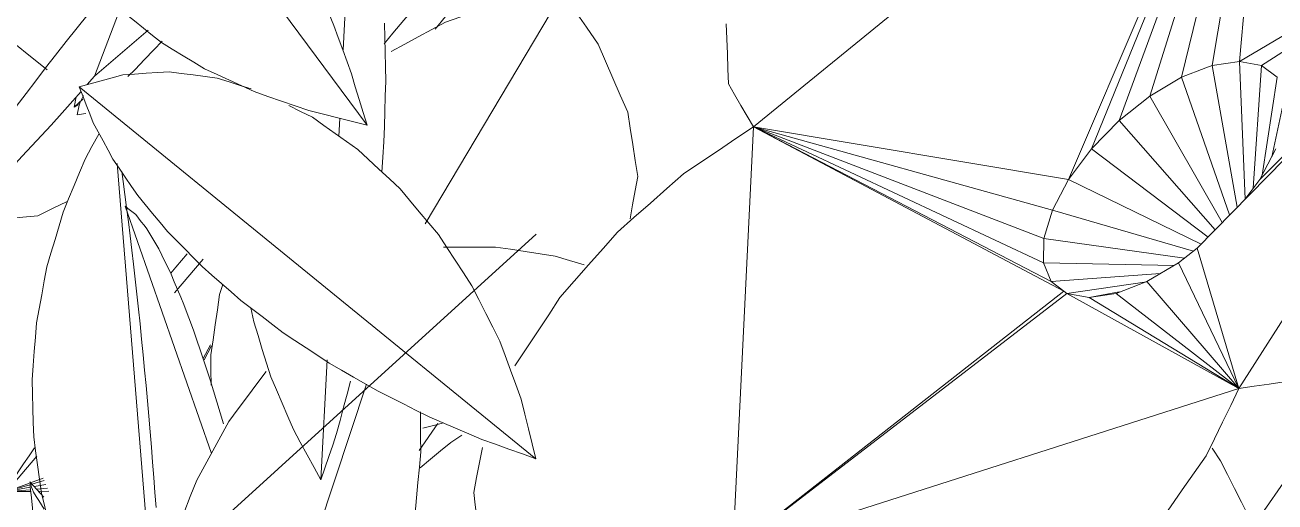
# Model space of a CAD drawing. Header units: metres. Extents: x 10.2 to 20.8, y -0.2 to 6.6.
# Drawn here: x 17.818 to 17.9044, y 1.5058 to 1.5388 of the extents above; entities that cross this region are included whole.
import ezdxf

# ---------------------------------------------------------------- set-up
doc = ezdxf.new("R2010")
doc.units = ezdxf.units.M
doc.layers.add('Importações nas famílias', color=250, linetype='Continuous', lineweight=5)
doc.layers.add('Vegetação', color=7, linetype='Continuous', lineweight=5)

# ---------------------------------------------------------------- blocks, each defined once
blk = doc.blocks.new('Planta_pergolado_12200 - plantas pergolado_skp_Component_12-V335-Corte 3')
at = {"layer": 'Importações nas famílias'}
for p, q in [((17.847431, 1.509873), (17.8482, 1.510376)), ((17.842607, 1.495736), (17.85, 1.502612))]:
    blk.add_line(p, q, dxfattribs=at)
at = {"layer": 'Importações nas famílias', "flags": 128}
for points in [[(17.84532, 1.508124), (17.846024, 1.508707), (17.846727, 1.50929), (17.847431, 1.509873)], [(17.850122, 1.501507), (17.849384, 1.500811), (17.848646, 1.500115), (17.847907, 1.499419), (17.847169, 1.498723)], [(17.847169, 1.498723), (17.846469, 1.498082), (17.84577, 1.49744), (17.84507, 1.496798), (17.84437, 1.496157)], [(17.84437, 1.496157), (17.843725, 1.495584), (17.84308, 1.495012), (17.842435, 1.49444)]]:
    blk.add_lwpolyline(points, dxfattribs=at)
blk = doc.blocks.new('Planta_pergolado_12200 - plantas pergolado_skp_Component_12-V337-Corte 3')
at = {"layer": 'Importações nas famílias'}
for p, q in [((17.900087, 1.50949), (17.900666, 1.508605)), ((17.905091, 1.496625), (17.895969, 1.504064))]:
    blk.add_line(p, q, dxfattribs=at)
at = {"layer": 'Importações nas famílias', "flags": 128}
for points in [[(17.900666, 1.508605), (17.901147, 1.507648), (17.901628, 1.506691), (17.902109, 1.505734), (17.90259, 1.504777)], [(17.90259, 1.504777), (17.902961, 1.503771), (17.903333, 1.502765), (17.903705, 1.501759), (17.904076, 1.500752)], [(17.897707, 1.499537), (17.896824, 1.499978), (17.895941, 1.500419), (17.895058, 1.50086), (17.894175, 1.501302)], [(17.904076, 1.500752), (17.90433, 1.49972), (17.904584, 1.498689), (17.904838, 1.497657), (17.905091, 1.496625)], [(17.901359, 1.497973), (17.900446, 1.498364), (17.899533, 1.498755), (17.89862, 1.499146), (17.897707, 1.499537)], [(17.905091, 1.496625), (17.904158, 1.496962), (17.903225, 1.497299), (17.902292, 1.497636), (17.901359, 1.497973)]]:
    blk.add_lwpolyline(points, dxfattribs=at)
blk = doc.blocks.new('Planta_pergolado_12200 - plantas pergolado_skp_Component_16-V338-Corte 3')
for name in ['Planta_pergolado_12200 - plantas pergolado_skp_Component_12-V335-Corte 3', 'Planta_pergolado_12200 - plantas pergolado_skp_Component_12-V337-Corte 3']:
    blk.add_blockref(name, (0, 0))
blk = doc.blocks.new('Planta_pergolado_12200 - plantas pergolado_skp_-3067429-Corte 3')
blk.add_blockref('Planta_pergolado_12200 - plantas pergolado_skp_Component_16-V338-Corte 3', (0, 0))
blk = doc.blocks.new('Planta_pergolado_12200 - plantas pergolado_skp_Component_12-V128-Corte 3')
at = {"layer": 'Importações nas famílias'}
blk.add_line((17.785594, 1.108004), (17.80251, 1.085176), dxfattribs=at)
at = {"layer": 'Importações nas famílias', "flags": 128}
for points in [[(17.78372, 1.106092), (17.784189, 1.10657), (17.784657, 1.107048), (17.785126, 1.107526), (17.785594, 1.108004)], [(17.785594, 1.108004), (17.785951, 1.10804), (17.786308, 1.108076), (17.786665, 1.108112), (17.787021, 1.108148)], [(17.787021, 1.108148), (17.787391, 1.108081), (17.787761, 1.108013), (17.788131, 1.107946), (17.788501, 1.107878)], [(17.788501, 1.107878), (17.78888, 1.107707), (17.789258, 1.107537), (17.789637, 1.107366), (17.790016, 1.107196)], [(17.790016, 1.107196), (17.7904, 1.106924), (17.790783, 1.106653), (17.791167, 1.106381), (17.791551, 1.10611)], [(17.782456, 1.104013), (17.782772, 1.104533), (17.783088, 1.105052), (17.783404, 1.105572), (17.78372, 1.106092)], [(17.791551, 1.10611), (17.791935, 1.10574), (17.792319, 1.10537), (17.792703, 1.105001), (17.793087, 1.104631)], [(17.781831, 1.101816), (17.781987, 1.102365), (17.782144, 1.102914), (17.7823, 1.103464), (17.782456, 1.104013)], [(17.793087, 1.104631), (17.793467, 1.104168), (17.793848, 1.103704), (17.794228, 1.103241), (17.794609, 1.102777)], [(17.794609, 1.102777), (17.794981, 1.102225), (17.795353, 1.101672), (17.795726, 1.10112), (17.796098, 1.100568)], [(17.781861, 1.099552), (17.781853, 1.100118), (17.781846, 1.100684), (17.781839, 1.10125), (17.781831, 1.101816)], [(17.796098, 1.100568), (17.796458, 1.099933), (17.796819, 1.099298), (17.797179, 1.098663), (17.797539, 1.098028)], [(17.782544, 1.097275), (17.782373, 1.097844), (17.782202, 1.098414), (17.782032, 1.098983), (17.781861, 1.099552)], [(17.797539, 1.098028), (17.797883, 1.097317), (17.798228, 1.096607), (17.798572, 1.095896), (17.798916, 1.095186)], [(17.783864, 1.095038), (17.783534, 1.095597), (17.783204, 1.096156), (17.782874, 1.096716), (17.782544, 1.097275)], [(17.785791, 1.092893), (17.785309, 1.093429), (17.784828, 1.093965), (17.784346, 1.094501), (17.783864, 1.095038)], [(17.798916, 1.095186), (17.79924, 1.094408), (17.799564, 1.093629), (17.799888, 1.092851), (17.800213, 1.092073)], [(17.788279, 1.09089), (17.787657, 1.091391), (17.787035, 1.091892), (17.786413, 1.092392), (17.785791, 1.092893)], [(17.800213, 1.092073), (17.800513, 1.091236), (17.800814, 1.090398), (17.801115, 1.089561), (17.801415, 1.088724)], [(17.79127, 1.089078), (17.790523, 1.089531), (17.789775, 1.089984), (17.789027, 1.090437), (17.788279, 1.09089)], [(17.794694, 1.087498), (17.793838, 1.087893), (17.792982, 1.088288), (17.792126, 1.088683), (17.79127, 1.089078)], [(17.801415, 1.088724), (17.801689, 1.087837), (17.801963, 1.08695), (17.802237, 1.086063), (17.80251, 1.085176)], [(17.79847, 1.086187), (17.797526, 1.086514), (17.796582, 1.086842), (17.795638, 1.08717), (17.794694, 1.087498)], [(17.80251, 1.085176), (17.8015, 1.085428), (17.80049, 1.085681), (17.79948, 1.085934), (17.79847, 1.086187)]]:
    blk.add_lwpolyline(points, dxfattribs=at)
blk = doc.blocks.new('Planta_pergolado_12200 - plantas pergolado_skp_Component_12-V145-Corte 3')
at = {"layer": 'Importações nas famílias'}
blk.add_line((17.853316, 0.898132), (17.821735, 0.923888), dxfattribs=at)
at = {"layer": 'Importações nas famílias', "flags": 128}
for points in [[(17.824764, 0.924718), (17.825565, 0.924768), (17.826366, 0.924818), (17.827166, 0.924868), (17.827967, 0.924918)], [(17.827967, 0.924918), (17.828793, 0.92481), (17.829618, 0.924701), (17.830444, 0.924593), (17.831269, 0.924484)], [(17.821735, 0.923888), (17.822492, 0.924095), (17.82325, 0.924303), (17.824007, 0.92451), (17.824764, 0.924718)], [(17.831269, 0.924484), (17.8321, 0.92422), (17.832931, 0.923955), (17.833622, 0.923735)], [(17.822712, 0.921395), (17.822468, 0.922019), (17.822224, 0.922642), (17.821979, 0.923265), (17.821735, 0.923888)], [(17.836227, 0.922597), (17.837044, 0.922183), (17.837861, 0.921769)], [(17.837861, 0.921769), (17.838644, 0.921214), (17.839428, 0.92066), (17.840212, 0.920105), (17.840995, 0.919551)], [(17.824067, 0.918877), (17.823728, 0.919506), (17.823389, 0.920136), (17.82305, 0.920766), (17.822712, 0.921395)], [(17.825785, 0.916359), (17.825355, 0.916989), (17.824926, 0.917618), (17.824496, 0.918247), (17.824067, 0.918877)], [(17.840995, 0.919551), (17.841727, 0.918869), (17.842459, 0.918187), (17.843191, 0.917506), (17.843923, 0.916824)], [(17.827847, 0.913871), (17.827331, 0.914493), (17.826816, 0.915115), (17.8263, 0.915737), (17.825785, 0.916359)], [(17.843923, 0.916824), (17.844587, 0.916032), (17.84525, 0.915239), (17.845913, 0.914446), (17.846576, 0.913654)], [(17.83023, 0.91144), (17.829634, 0.912048), (17.829039, 0.912655), (17.828443, 0.913263), (17.827847, 0.913871)], [(17.846576, 0.913654), (17.847155, 0.912768), (17.847734, 0.911883), (17.848313, 0.910998), (17.848891, 0.910113)], [(17.832908, 0.909093), (17.832239, 0.909679), (17.831569, 0.910266), (17.8309, 0.910853), (17.83023, 0.91144)], [(17.848891, 0.910113), (17.849372, 0.909156), (17.849853, 0.908199), (17.850334, 0.907242), (17.850815, 0.906285)], [(17.835852, 0.906855), (17.835116, 0.907415), (17.83438, 0.907974), (17.833644, 0.908533), (17.832908, 0.909093)], [(17.839027, 0.904753), (17.838233, 0.905279), (17.837439, 0.905804), (17.836646, 0.90633), (17.835852, 0.906855)], [(17.850815, 0.906285), (17.851187, 0.905279), (17.851558, 0.904272), (17.85193, 0.903266), (17.852302, 0.90226)], [(17.8424, 0.902809), (17.841557, 0.903295), (17.840713, 0.903781), (17.83987, 0.904267), (17.839027, 0.904753)], [(17.845932, 0.901045), (17.845049, 0.901486), (17.844166, 0.901927), (17.843283, 0.902368), (17.8424, 0.902809)], [(17.852302, 0.90226), (17.852555, 0.901228), (17.852809, 0.900196), (17.853063, 0.899164), (17.853316, 0.898132)], [(17.849584, 0.89948), (17.848671, 0.899871), (17.847758, 0.900262), (17.846845, 0.900654), (17.845932, 0.901045)], [(17.853316, 0.898132), (17.852383, 0.898469), (17.85145, 0.898806), (17.850517, 0.899143), (17.849584, 0.89948)]]:
    blk.add_lwpolyline(points, dxfattribs=at)
blk = doc.blocks.new('Planta_pergolado_12200 - plantas pergolado_skp_Component_17-V453-Corte 3')
at = {"layer": 'Importações nas famílias'}
for p, q in [((17.822791, 1.535232), (17.824456, 1.539579)), ((17.8265, 1.538403), (17.822791, 1.535232)), ((17.822278, 1.534648), (17.822791, 1.535232)), ((17.825104, 1.5352), (17.825615, 1.535692)), ((17.822042, 1.533883), (17.821793, 1.533434))]:
    blk.add_line(p, q, dxfattribs=at)
at = {"layer": 'Importações nas famílias', "flags": 128}
for points in [[(17.823103, 1.540449), (17.82235, 1.53951), (17.821598, 1.53857), (17.820845, 1.537631), (17.820093, 1.536692)], [(17.825615, 1.535692), (17.826261, 1.536376), (17.826906, 1.537059), (17.827468, 1.537653)], [(17.820093, 1.536692), (17.819415, 1.535804), (17.818738, 1.534915), (17.81806, 1.534027), (17.817383, 1.533139)], [(17.819802, 1.53183), (17.82055, 1.532681), (17.821297, 1.533531), (17.821862, 1.534175)], [(17.821793, 1.533434), (17.821742, 1.533214), (17.821691, 1.532994), (17.82164, 1.532774), (17.821589, 1.532554)], [(17.821589, 1.532554), (17.821741, 1.532579), (17.821892, 1.532603), (17.822043, 1.532628), (17.822195, 1.532653)], [(17.817133, 1.528964), (17.817801, 1.529681), (17.818468, 1.530397), (17.819135, 1.531114), (17.819802, 1.53183)]]:
    blk.add_lwpolyline(points, dxfattribs=at)
blk = doc.blocks.new('Planta_pergolado_12200 - plantas pergolado_skp_Component_16-V454-Corte 3')
for name, p in [('Planta_pergolado_12200 - plantas pergolado_skp_Component_17-V453-Corte 3', (0, 0)), ('Planta_pergolado_12200 - plantas pergolado_skp_Component_12-V128-Corte 3', (0.039142, 0.44666)), ('Planta_pergolado_12200 - plantas pergolado_skp_Component_12-V145-Corte 3', (0, 0.610611))]:
    blk.add_blockref(name, p)
blk = doc.blocks.new('Planta_pergolado_12200 - plantas pergolado_skp_Component_12-V148-Corte 3')
at = {"layer": 'Importações nas famílias'}
for p, q in [((17.836745, 0.935548), (17.836007, 0.934852)), ((17.82139, 0.922483), (17.821525, 0.923179)), ((17.82139, 0.922483), (17.821984, 0.923037)), ((17.821682, 0.922664), (17.82139, 0.922483))]:
    blk.add_line(p, q, dxfattribs=at)
at = {"layer": 'Importações nas famílias', "flags": 128}
blk.add_lwpolyline([(17.838263, 0.937017), (17.837504, 0.936282), (17.836745, 0.935548)], dxfattribs=at)
blk = doc.blocks.new('Planta_pergolado_12200 - plantas pergolado_skp_Component_12-V455-Corte 3')
at = {"layer": 'Importações nas famílias'}
for p, q in [((17.839992, 1.537058), (17.840331, 1.543633)), ((17.839683, 1.531063), (17.839748, 1.532312)), ((17.833809, 1.518216), (17.83361, 1.519188)), ((17.838456, 1.507282), (17.838886, 1.515602))]:
    blk.add_line(p, q, dxfattribs=at)
at = {"layer": 'Importações nas famílias', "flags": 128}
for points in [[(17.842859, 1.538891), (17.842877, 1.537889), (17.842895, 1.536887), (17.842913, 1.535885), (17.842931, 1.534883)], [(17.842931, 1.534883), (17.8429, 1.533835), (17.84287, 1.532788), (17.842839, 1.531741), (17.842808, 1.530694)], [(17.842808, 1.530694), (17.84273, 1.529626), (17.842654, 1.528593)], [(17.83499, 1.514423), (17.834694, 1.515372), (17.834399, 1.51632), (17.834104, 1.517268), (17.833809, 1.518216)], [(17.836545, 1.510765), (17.836156, 1.511679), (17.835767, 1.512594), (17.835378, 1.513509), (17.83499, 1.514423)], [(17.840499, 1.514116), (17.840258, 1.513212), (17.840017, 1.512309), (17.839776, 1.511406), (17.839535, 1.510503)], [(17.838456, 1.507282), (17.837979, 1.508153), (17.837501, 1.509024), (17.837023, 1.509894), (17.836545, 1.510765)], [(17.839535, 1.510503), (17.839266, 1.509698), (17.838996, 1.508893), (17.838726, 1.508087), (17.838456, 1.507282)]]:
    blk.add_lwpolyline(points, dxfattribs=at)
blk = doc.blocks.new('Planta_pergolado_12200 - plantas pergolado_skp_Component_16-V460-Corte 3')
for name, p in [('Planta_pergolado_12200 - plantas pergolado_skp_Component_12-V148-Corte 3', (0, 0.610611)), ('Planta_pergolado_12200 - plantas pergolado_skp_Component_12-V455-Corte 3', (0, 0))]:
    blk.add_blockref(name, p)
blk = doc.blocks.new('Planta_pergolado_12200 - plantas pergolado_skp_Component_17-V505-Corte 3')
at = {"layer": 'Importações nas famílias'}
for p, q in [((17.868364, 1.531718), (17.904248, 1.561022)), ((17.904248, 1.561022), (17.890158, 1.528078)), ((17.891729, 1.530192), (17.904248, 1.561022)), ((17.893644, 1.532163), (17.904248, 1.561022)), ((17.904248, 1.561022), (17.895771, 1.533853)), ((17.904248, 1.561022), (17.897966, 1.535151)), ((17.900079, 1.535967), (17.904248, 1.561022)), ((17.901966, 1.536246), (17.904248, 1.561022)), ((17.924995, 1.549829), (17.899038, 1.523317)), ((17.924995, 1.549829), (17.901933, 1.513607)), ((17.901966, 1.536246), (17.924995, 1.549829)), ((17.924995, 1.549829), (17.903375, 1.528078)), ((17.924995, 1.549829), (17.903499, 1.535967)), ((17.900079, 1.535967), (17.901966, 1.536246)), ((17.902359, 1.526712), (17.901966, 1.536246)), ((17.901966, 1.536246), (17.903499, 1.535967)), ((17.899654, 1.535803), (17.897966, 1.535151)), ((17.899654, 1.535803), (17.900079, 1.535967)), ((17.900079, 1.535967), (17.901818, 1.526157)), ((17.902923, 1.527471), (17.903499, 1.535967)), ((17.903499, 1.535967), (17.904574, 1.535151)), ((17.897966, 1.535151), (17.895771, 1.533853)), ((17.901293, 1.525621), (17.897966, 1.535151)), ((17.903531, 1.528374), (17.904574, 1.535151)), ((17.895771, 1.533853), (17.893644, 1.532162)), ((17.900784, 1.525101), (17.895771, 1.533853)), ((17.905116, 1.533853), (17.904205, 1.529644)), ((17.893644, 1.532162), (17.891729, 1.530192)), ((17.900287, 1.524594), (17.893644, 1.532162)), ((17.868364, 1.531718), (17.866933, 1.502413)), ((17.890158, 1.528078), (17.868364, 1.531718)), ((17.889038, 1.525965), (17.868364, 1.531718)), ((17.888444, 1.523995), (17.868364, 1.531718)), ((17.888417, 1.522303), (17.868364, 1.531718)), ((17.888959, 1.521005), (17.868364, 1.531718)), ((17.889818, 1.520354), (17.868364, 1.531718)), ((17.891729, 1.530192), (17.890158, 1.528078)), ((17.899798, 1.524094), (17.891729, 1.530192)), ((17.904495, 1.530192), (17.903375, 1.528078)), ((17.889038, 1.525965), (17.890158, 1.528078)), ((17.899313, 1.523599), (17.890158, 1.528078)), ((17.903375, 1.528078), (17.902353, 1.526703)), ((17.888444, 1.523995), (17.889038, 1.525965)), ((17.898783, 1.523115), (17.889038, 1.525965)), ((17.888417, 1.522303), (17.888444, 1.523995)), ((17.898171, 1.522628), (17.888444, 1.523995)), ((17.899038, 1.523317), (17.897762, 1.522303)), ((17.899038, 1.523317), (17.901933, 1.513607)), ((17.897449, 1.522118), (17.888417, 1.522303)), ((17.888959, 1.521005), (17.888417, 1.522303)), ((17.897762, 1.522303), (17.895567, 1.521005)), ((17.897762, 1.522303), (17.901933, 1.513607)), ((17.896514, 1.521565), (17.888959, 1.521005)), ((17.889818, 1.520354), (17.888959, 1.521005)), ((17.895567, 1.520996), (17.890034, 1.52019)), ((17.895567, 1.521005), (17.893454, 1.52019)), ((17.895567, 1.521005), (17.901933, 1.513607)), ((17.866933, 1.502413), (17.889818, 1.520354)), ((17.890034, 1.52019), (17.866933, 1.502413)), ((17.890034, 1.52019), (17.889818, 1.520354)), ((17.891567, 1.519911), (17.890034, 1.52019)), ((17.901933, 1.513607), (17.890034, 1.52019)), ((17.893644, 1.520309), (17.891567, 1.519911)), ((17.893454, 1.52019), (17.891567, 1.519911)), ((17.901933, 1.513607), (17.891567, 1.519911)), ((17.893454, 1.52019), (17.901933, 1.513607)), ((17.866933, 1.502413), (17.901933, 1.513607))]:
    blk.add_line(p, q, dxfattribs=at)
at = {"layer": 'Importações nas famílias', "flags": 128}
for points in [[(17.866626, 1.534697), (17.866591, 1.535735), (17.866556, 1.536773), (17.866521, 1.53781), (17.866486, 1.538848)], [(17.868364, 1.531718), (17.867929, 1.532463), (17.867495, 1.533207), (17.86706, 1.533952), (17.866626, 1.534697)], [(17.863517, 1.528463), (17.864729, 1.529277), (17.86594, 1.53009), (17.867152, 1.530904), (17.868364, 1.531718)], [(17.858952, 1.524432), (17.860093, 1.52544), (17.861234, 1.526448), (17.862376, 1.527455), (17.863517, 1.528463)], [(17.854979, 1.519899), (17.855972, 1.521032), (17.856965, 1.522165), (17.857958, 1.523299), (17.858952, 1.524432)], [(17.85187, 1.515172), (17.852647, 1.516354), (17.853424, 1.517536), (17.854202, 1.518717), (17.854979, 1.519899)], [(17.901933, 1.513607), (17.901368, 1.512444), (17.900802, 1.511282), (17.900236, 1.51012), (17.899671, 1.508958)], [(17.906119, 1.514224), (17.905073, 1.514069), (17.904026, 1.513915), (17.90298, 1.513761), (17.901933, 1.513607)], [(17.849016, 1.50642), (17.849221, 1.507459), (17.849426, 1.508498), (17.849631, 1.509536)], [(17.899671, 1.508958), (17.898846, 1.50778), (17.89802, 1.506601), (17.897195, 1.505423), (17.89637, 1.504244)], [(17.849466, 1.502991), (17.849353, 1.503848), (17.849241, 1.504705), (17.849128, 1.505563), (17.849016, 1.50642)]]:
    blk.add_lwpolyline(points, dxfattribs=at)
blk = doc.blocks.new('Planta_pergolado_12200 - plantas pergolado_skp_Component_16-V506-Corte 3')
blk.add_blockref('Planta_pergolado_12200 - plantas pergolado_skp_Component_17-V505-Corte 3', (0, 0))
blk = doc.blocks.new('Planta_pergolado_12200 - plantas pergolado_skp_-V514-Corte 3')
at = {"layer": 'Importações nas famílias'}
blk.add_line((17.853345, 1.524289), (17.800903, 1.476589), dxfattribs=at)
blk.add_blockref('Planta_pergolado_12200 - plantas pergolado_skp_Component_16-V506-Corte 3', (0, 0))
blk = doc.blocks.new('Planta_pergolado_12200 - plantas pergolado_skp_-3067431-Corte 3')
for name in ['Planta_pergolado_12200 - plantas pergolado_skp_-V514-Corte 3', 'Planta_pergolado_12200 - plantas pergolado_skp_Component_16-V460-Corte 3', 'Planta_pergolado_12200 - plantas pergolado_skp_Component_16-V454-Corte 3']:
    blk.add_blockref(name, (0, 0))
blk = doc.blocks.new('Planta_pergolado_12200 - plantas pergolado_skp_-3067432-Corte 3')
for name in ['Planta_pergolado_12200 - plantas pergolado_skp_-3067431-Corte 3', 'Planta_pergolado_12200 - plantas pergolado_skp_-3067429-Corte 3']:
    blk.add_blockref(name, (0, 0))
blk = doc.blocks.new('Planta_pergolado_12200 - plantas pergolado_skp_Component_12-V847-Corte 3')
at = {"layer": 'Importações nas famílias'}
blk.add_line((17.824924, 1.526221), (17.83089, 1.509118), dxfattribs=at)
at = {"layer": 'Importações nas famílias', "flags": 128}
for points in [[(17.824924, 1.526221), (17.825103, 1.526076), (17.825283, 1.525932), (17.825462, 1.525787), (17.825641, 1.525643)], [(17.825641, 1.525643), (17.825835, 1.525397), (17.826028, 1.525151), (17.826221, 1.524905), (17.826414, 1.52466)], [(17.826414, 1.52466), (17.826619, 1.524316), (17.826824, 1.523972), (17.827029, 1.523627), (17.827234, 1.523283)], [(17.827234, 1.523283), (17.827449, 1.522845), (17.827663, 1.522406), (17.827877, 1.521967), (17.828092, 1.521528)], [(17.828092, 1.521528), (17.828313, 1.521), (17.828535, 1.520472), (17.828756, 1.519943), (17.828977, 1.519415)], [(17.828977, 1.519415), (17.829203, 1.518802), (17.82943, 1.51819), (17.829656, 1.517578), (17.829882, 1.516965)], [(17.829882, 1.516965), (17.83011, 1.516276), (17.830338, 1.515587), (17.830566, 1.514897), (17.830794, 1.514208)], [(17.830794, 1.514208), (17.831022, 1.513449), (17.831249, 1.51269), (17.831477, 1.511931), (17.831704, 1.511173)]]:
    blk.add_lwpolyline(points, dxfattribs=at)
blk = doc.blocks.new('Planta_pergolado_12200 - plantas pergolado_skp_Component_12-V848-Corte 3')
at = {"layer": 'Importações nas famílias', "flags": 128}
for points in [[(17.846934, 1.523393), (17.847462, 1.523394), (17.848486, 1.523396), (17.84951, 1.523399), (17.850534, 1.523401)], [(17.850534, 1.523401), (17.85156, 1.523246), (17.852586, 1.523091), (17.853613, 1.522935), (17.854639, 1.52278)], [(17.854639, 1.52278), (17.855643, 1.522471), (17.856647, 1.522162)], [(17.846934, 1.511231), (17.846419, 1.511099), (17.845502, 1.510865)]]:
    blk.add_lwpolyline(points, dxfattribs=at)
blk = doc.blocks.new('Planta_pergolado_12200 - plantas pergolado_skp_Component_12-V849-Corte 3')
at = {"layer": 'Importações nas famílias'}
for p, q in [((17.85528, 1.5412), (17.845668, 1.525019)), ((17.831445, 1.520106), (17.831662, 1.520802))]:
    blk.add_line(p, q, dxfattribs=at)
at = {"layer": 'Importações nas famílias', "flags": 128}
for points in [[(17.847055, 1.538959), (17.84806, 1.539317), (17.849066, 1.539675), (17.850071, 1.540032), (17.851077, 1.54039)], [(17.851077, 1.54039), (17.852128, 1.540593), (17.853178, 1.540795), (17.854229, 1.540998), (17.85528, 1.5412)], [(17.843308, 1.53694), (17.844245, 1.537445), (17.845182, 1.53795), (17.846118, 1.538454), (17.847055, 1.538959)], [(17.830838, 1.515947), (17.83099, 1.516987), (17.831142, 1.518027), (17.831294, 1.519066), (17.831445, 1.520106)], [(17.830862, 1.513843), (17.83085, 1.514895), (17.830838, 1.515947)]]:
    blk.add_lwpolyline(points, dxfattribs=at)
blk = doc.blocks.new('Planta_pergolado_12200 - plantas pergolado_skp_Component_17-V851-Corte 3')
at = {"layer": 'Importações nas famílias'}
for p, q in [((17.843425, 1.538205), (17.842817, 1.537468)), ((17.830298, 1.52256), (17.828335, 1.520233)), ((17.830809, 1.516626), (17.830305, 1.515681)), ((17.830893, 1.516565), (17.830376, 1.515587)), ((17.818807, 1.508935), (17.816729, 1.506471)), ((17.819249, 1.507393), (17.816729, 1.506471)), ((17.818333, 1.506952), (17.816729, 1.506471)), ((17.818351, 1.506773), (17.816729, 1.506471)), ((17.819311, 1.507245), (17.81846, 1.50699)), ((17.819427, 1.506974), (17.818614, 1.506822)), ((17.819542, 1.506702), (17.818781, 1.506639)), ((17.809336, 1.495331), (17.816729, 1.506471)), ((17.818368, 1.506605), (17.816729, 1.506471)), ((17.816729, 1.506471), (17.81838, 1.506486)), ((17.816729, 1.506471), (17.818384, 1.506448)), ((17.818916, 1.506491), (17.819628, 1.506498)), ((17.819108, 1.501662), (17.80973, 1.493867)), ((17.806684, 1.491335), (17.807755, 1.492949)), ((17.807284, 1.491834), (17.806684, 1.491335)), ((17.806684, 1.491335), (17.807284, 1.491834)), ((17.803542, 1.487872), (17.804066, 1.488422)), ((17.804977, 1.487341), (17.805298, 1.487628))]:
    blk.add_line(p, q, dxfattribs=at)
at = {"layer": 'Importações nas famílias', "flags": 128}
for points in [[(17.854267, 1.54989), (17.85402, 1.549698), (17.853774, 1.549506), (17.853528, 1.549314), (17.853282, 1.549122)], [(17.854457, 1.54968), (17.854409, 1.549732), (17.854362, 1.549785), (17.854314, 1.549837), (17.854267, 1.54989)], [(17.853282, 1.549122), (17.852853, 1.548698), (17.852425, 1.548274), (17.851997, 1.547851), (17.851568, 1.547427)], [(17.853838, 1.548505), (17.853993, 1.548799), (17.854147, 1.549093), (17.854302, 1.549386), (17.854457, 1.54968)], [(17.852454, 1.546447), (17.8528, 1.546961), (17.853146, 1.547476), (17.853492, 1.547991), (17.853838, 1.548505)], [(17.851568, 1.547427), (17.850987, 1.5468), (17.850406, 1.546174), (17.849825, 1.545548), (17.849244, 1.544921)], [(17.850398, 1.543644), (17.850912, 1.544345), (17.851426, 1.545045), (17.85194, 1.545746), (17.852454, 1.546447)], [(17.849244, 1.544921), (17.848549, 1.544135), (17.847855, 1.543349), (17.847161, 1.542562), (17.846466, 1.541776)], [(17.84781, 1.540288), (17.848457, 1.541127), (17.849104, 1.541966), (17.849751, 1.542805), (17.850398, 1.543644)], [(17.846466, 1.541776), (17.845706, 1.540883), (17.844946, 1.53999), (17.844185, 1.539098), (17.843425, 1.538205)], [(17.846358, 1.538472), (17.847075, 1.539368), (17.84781, 1.540288)], [(17.829199, 1.522939), (17.828424, 1.522004), (17.828073, 1.521582)], [(17.818651, 1.509496), (17.818269, 1.508941), (17.817887, 1.508386), (17.817505, 1.507831)], [(17.817505, 1.507831), (17.817311, 1.507491), (17.817117, 1.507151), (17.816923, 1.506811), (17.816729, 1.506471)], [(17.816729, 1.506471), (17.815989, 1.505614), (17.815249, 1.504757), (17.814509, 1.503899), (17.813769, 1.503042)], [(17.813769, 1.503042), (17.812994, 1.502115), (17.812219, 1.501187), (17.811443, 1.500259), (17.810668, 1.499331)], [(17.810668, 1.499331), (17.809911, 1.498396), (17.809153, 1.497461)], [(17.812706, 1.495792), (17.813479, 1.496711), (17.814227, 1.497601)], [(17.810014, 1.492696), (17.810526, 1.493285), (17.811253, 1.494121), (17.81198, 1.494957), (17.812706, 1.495792)], [(17.806091, 1.493615), (17.805574, 1.492956), (17.804886, 1.492077)], [(17.804886, 1.492077), (17.804314, 1.491315), (17.803742, 1.490552)], [(17.804066, 1.488422), (17.80472, 1.48915), (17.805375, 1.489878), (17.806029, 1.490607), (17.806684, 1.491335)], [(17.806684, 1.491335), (17.806233, 1.490704), (17.805783, 1.490072), (17.805332, 1.489441), (17.804882, 1.488809)], [(17.805298, 1.487628), (17.805792, 1.488137), (17.806286, 1.488646), (17.806779, 1.489155), (17.807273, 1.489664)], [(17.804882, 1.488809), (17.80461, 1.48838), (17.804339, 1.48795), (17.804067, 1.48752), (17.803795, 1.487091)], [(17.803795, 1.487091), (17.803721, 1.486892), (17.803647, 1.486693), (17.803573, 1.486495), (17.803498, 1.486296)], [(17.804011, 1.486479), (17.804333, 1.486767), (17.804655, 1.487054)], [(17.803498, 1.486296), (17.803627, 1.486342), (17.803755, 1.486388), (17.803883, 1.486434), (17.804011, 1.486479)]]:
    blk.add_lwpolyline(points, dxfattribs=at)
blk = doc.blocks.new('Planta_pergolado_12200 - plantas pergolado_skp_Component_16-V852-Corte 3')
for name in ['Planta_pergolado_12200 - plantas pergolado_skp_Component_17-V851-Corte 3', 'Planta_pergolado_12200 - plantas pergolado_skp_Component_12-V849-Corte 3', 'Planta_pergolado_12200 - plantas pergolado_skp_Component_12-V847-Corte 3', 'Planta_pergolado_12200 - plantas pergolado_skp_Component_12-V848-Corte 3']:
    blk.add_blockref(name, (0, 0))
blk = doc.blocks.new('Planta_pergolado_12200 - plantas pergolado_skp_-3067440-Corte 3')
blk.add_blockref('Planta_pergolado_12200 - plantas pergolado_skp_Component_16-V852-Corte 3', (0, 0))
blk = doc.blocks.new('Planta_pergolado_12200 - plantas pergolado_skp_Component_12-V988-Corte 3')
at = {"layer": 'Importações nas famílias'}
blk.add_line((17.841604, 1.513914), (17.833864, 1.490585), dxfattribs=at)
at = {"layer": 'Importações nas famílias', "flags": 128}
for points in [[(17.83208, 1.511323), (17.832725, 1.512191), (17.83337, 1.51306), (17.834015, 1.513928), (17.834661, 1.514796)], [(17.845332, 1.511998), (17.845339, 1.511287), (17.845348, 1.51026), (17.845358, 1.509232)], [(17.829863, 1.507263), (17.830417, 1.508278), (17.830971, 1.509293), (17.831526, 1.510308), (17.83208, 1.511323)], [(17.845358, 1.509232), (17.845258, 1.508169), (17.845158, 1.507105), (17.845059, 1.506041), (17.844959, 1.504977)], [(17.82806, 1.50271), (17.82851, 1.503848), (17.828961, 1.504986), (17.829412, 1.506125), (17.829863, 1.507263)]]:
    blk.add_lwpolyline(points, dxfattribs=at)
blk = doc.blocks.new('Planta_pergolado_12200 - plantas pergolado_skp_Component_16-V993-Corte 3')
blk.add_blockref('Planta_pergolado_12200 - plantas pergolado_skp_Component_12-V988-Corte 3', (0, 0))
blk = doc.blocks.new('Planta_pergolado_12200 - plantas pergolado_skp_-V996-Corte 3')
blk.add_blockref('Planta_pergolado_12200 - plantas pergolado_skp_Component_16-V993-Corte 3', (0, 0))
blk = doc.blocks.new('Planta_pergolado_12200 - plantas pergolado_skp_-3067442-Corte 3')
blk.add_blockref('Planta_pergolado_12200 - plantas pergolado_skp_-V996-Corte 3', (0, 0))
blk = doc.blocks.new('Planta_pergolado_12200 - plantas pergolado_skp_-3067443-Corte 3')
for name in ['Planta_pergolado_12200 - plantas pergolado_skp_-3067442-Corte 3', 'Planta_pergolado_12200 - plantas pergolado_skp_-3067440-Corte 3']:
    blk.add_blockref(name, (0, 0))
blk = doc.blocks.new('Planta_pergolado_12200 - plantas pergolado_skp_Component_12-V1246-Corte 3')
at = {"layer": 'Importações nas famílias'}
for p, q in [((17.818313, 1.507152), (17.819281, 1.506092)), ((17.82033, 1.497303), (17.820528, 1.496709)), ((17.827348, 1.497259), (17.843768, 1.479279)), ((17.837044, 1.480742), (17.837695, 1.480559))]:
    blk.add_line(p, q, dxfattribs=at)
at = {"layer": 'Importações nas famílias', "flags": 128}
for points in [[(17.818581, 1.506429), (17.818514, 1.506609), (17.818447, 1.50679), (17.81838, 1.506971), (17.818313, 1.507152)], [(17.818331, 1.506971), (17.818404, 1.506247), (17.818496, 1.505343), (17.818587, 1.504438), (17.818679, 1.503534)], [(17.819312, 1.505263), (17.819129, 1.505555), (17.818946, 1.505846), (17.818764, 1.506137), (17.818581, 1.506429)], [(17.818679, 1.503534), (17.818864, 1.50266), (17.819049, 1.501787), (17.819235, 1.500913), (17.81942, 1.50004)], [(17.820893, 1.495926), (17.821259, 1.495143), (17.821624, 1.494361), (17.82199, 1.493578)], [(17.828935, 1.494087), (17.828289, 1.494783), (17.827643, 1.495479)], [(17.831736, 1.491151), (17.831036, 1.491885), (17.830335, 1.492619), (17.829635, 1.493353), (17.828935, 1.494087)], [(17.82199, 1.493578), (17.82244, 1.492854), (17.82289, 1.49213), (17.82334, 1.491406), (17.82379, 1.490682)], [(17.83469, 1.488131), (17.833952, 1.488886), (17.833213, 1.489641), (17.832475, 1.490396), (17.831736, 1.491151)], [(17.82379, 1.490682), (17.82432, 1.490025), (17.824849, 1.489368), (17.825379, 1.488711), (17.825909, 1.488053)], [(17.825909, 1.488053), (17.826512, 1.48747), (17.827115, 1.486887), (17.827718, 1.486304), (17.828321, 1.485721)], [(17.837728, 1.485098), (17.836969, 1.485856), (17.836209, 1.486614), (17.83545, 1.487373), (17.83469, 1.488131)], [(17.828321, 1.485721), (17.828991, 1.485218), (17.829662, 1.484716), (17.830332, 1.484213), (17.831002, 1.483711)], [(17.840778, 1.482125), (17.840015, 1.482868), (17.839253, 1.483611), (17.838491, 1.484355), (17.837728, 1.485098)], [(17.831002, 1.483711), (17.831732, 1.483294), (17.832461, 1.482878), (17.833191, 1.482461), (17.83392, 1.482045)], [(17.83392, 1.482045), (17.834701, 1.481719), (17.835482, 1.481393), (17.836263, 1.481068), (17.837044, 1.480742)], [(17.843768, 1.479279), (17.843021, 1.47999), (17.842273, 1.480702), (17.841526, 1.481413), (17.840778, 1.482125)], [(17.840339, 1.479817), (17.841197, 1.479682), (17.842054, 1.479548), (17.842911, 1.479413), (17.843768, 1.479279)]]:
    blk.add_lwpolyline(points, dxfattribs=at)
blk = doc.blocks.new('Planta_pergolado_12200 - plantas pergolado_skp_Component_12-V1247-Corte 3')
at = {"layer": 'Importações nas famílias'}
blk.add_line((17.82435, 1.529173), (17.827652, 1.488895), dxfattribs=at)
at = {"layer": 'Importações nas famílias', "flags": 128}
for points in [[(17.823091, 1.531223), (17.822618, 1.530352), (17.822144, 1.529482)], [(17.822144, 1.529482), (17.821764, 1.528567), (17.821385, 1.527653), (17.821005, 1.526738), (17.820626, 1.525823)], [(17.825017, 1.526131), (17.824895, 1.527034), (17.824773, 1.527937), (17.824678, 1.528635)], [(17.820626, 1.525823), (17.820345, 1.524875), (17.820064, 1.523927), (17.819783, 1.522979), (17.819501, 1.52203)], [(17.825492, 1.522211), (17.825374, 1.523191), (17.825255, 1.524171), (17.825136, 1.525151), (17.825017, 1.526131)], [(17.819501, 1.52203), (17.819322, 1.521059), (17.819142, 1.520087), (17.818963, 1.519116), (17.818783, 1.518144)], [(17.825944, 1.518077), (17.825831, 1.51911), (17.825718, 1.520144), (17.825605, 1.521178), (17.825492, 1.522211)], [(17.818783, 1.518144), (17.818707, 1.517161), (17.818631, 1.516177), (17.818555, 1.515193), (17.818479, 1.514209)], [(17.826362, 1.513824), (17.826258, 1.514887), (17.826153, 1.51595), (17.826049, 1.517014), (17.825944, 1.518077)], [(17.818479, 1.514209), (17.818508, 1.513224), (17.818536, 1.512239), (17.818564, 1.511253), (17.818593, 1.510268)], [(17.826735, 1.509553), (17.826642, 1.510621), (17.826549, 1.511689), (17.826455, 1.512756), (17.826362, 1.513824)], [(17.818593, 1.510268), (17.818725, 1.509292), (17.818857, 1.508316), (17.81899, 1.507341), (17.819122, 1.506365)], [(17.827055, 1.505364), (17.826975, 1.506411), (17.826895, 1.507459), (17.826815, 1.508506), (17.826735, 1.509553)], [(17.819122, 1.506365), (17.819357, 1.505409), (17.819592, 1.504454), (17.819827, 1.503498), (17.820062, 1.502543)]]:
    blk.add_lwpolyline(points, dxfattribs=at)
blk = doc.blocks.new('Planta_pergolado_12200 - plantas pergolado_skp_Component_16-V1253-Corte 3')
for name in ['Planta_pergolado_12200 - plantas pergolado_skp_Component_12-V1247-Corte 3', 'Planta_pergolado_12200 - plantas pergolado_skp_Component_12-V1246-Corte 3']:
    blk.add_blockref(name, (0, 0))
blk = doc.blocks.new('Planta_pergolado_12200 - plantas pergolado_skp_-V1313-Corte 3')
blk.add_blockref('Planta_pergolado_12200 - plantas pergolado_skp_Component_16-V1253-Corte 3', (0, 0))
blk = doc.blocks.new('Planta_pergolado_12200 - plantas pergolado_skp_Component_17-V1414-Corte 3')
at = {"layer": 'Importações nas famílias'}
blk.add_line((17.809015, 1.544117), (17.819518, 1.535667), dxfattribs=at)
at = {"layer": 'Importações nas famílias', "flags": 128}
for points in [[(17.857624, 1.537448), (17.856813, 1.53861), (17.856001, 1.539772), (17.855189, 1.540935)], [(17.859664, 1.532735), (17.859154, 1.533913), (17.858644, 1.535091), (17.858134, 1.53627), (17.857624, 1.537448)], [(17.860357, 1.528278), (17.860184, 1.529392), (17.860011, 1.530506), (17.859837, 1.53162), (17.859664, 1.532735)], [(17.859832, 1.525356), (17.860007, 1.52633), (17.860182, 1.527304), (17.860357, 1.528278)], [(17.818882, 1.525563), (17.819889, 1.52606), (17.820895, 1.526557)], [(17.813709, 1.525109), (17.815003, 1.525223), (17.816296, 1.525336), (17.817589, 1.52545), (17.818882, 1.525563)]]:
    blk.add_lwpolyline(points, dxfattribs=at)
blk = doc.blocks.new('Planta_pergolado_12200 - plantas pergolado_skp_Component_16-V1415-Corte 3')
blk.add_blockref('Planta_pergolado_12200 - plantas pergolado_skp_Component_17-V1414-Corte 3', (0, 0))
blk = doc.blocks.new('Planta_pergolado_12200 - plantas pergolado_skp_-V1432-Corte 3')
blk.add_blockref('Planta_pergolado_12200 - plantas pergolado_skp_Component_16-V1415-Corte 3', (0, 0))
blk = doc.blocks.new('Planta_pergolado_12200 - plantas pergolado_skp_-V1433-Corte 3')
blk.add_blockref('Planta_pergolado_12200 - plantas pergolado_skp_-V1432-Corte 3', (0, 0))
blk = doc.blocks.new('Planta_pergolado_12200 - plantas pergolado_skp_Component_12-V1505-Corte 3')
at = {"layer": 'Importações nas famílias'}
blk.add_line((17.845254, 1.509329), (17.846544, 1.511189), dxfattribs=at)
at = {"layer": 'Importações nas famílias', "flags": 128}
for points in [[(17.822687, 1.492506), (17.822491, 1.491687), (17.822242, 1.490645), (17.821993, 1.489603)], [(17.821993, 1.489603), (17.821937, 1.488589), (17.821881, 1.487574), (17.821824, 1.48656), (17.821789, 1.48592)]]:
    blk.add_lwpolyline(points, dxfattribs=at)
blk = doc.blocks.new('Planta_pergolado_12200 - plantas pergolado_skp_Component_16-V1507-Corte 3')
blk.add_blockref('Planta_pergolado_12200 - plantas pergolado_skp_Component_12-V1505-Corte 3', (0, 0))
blk = doc.blocks.new('Planta_pergolado_12200 - plantas pergolado_skp_Component_12-V1524-Corte 3')
at = {"layer": 'Importações nas famílias'}
blk.add_line((17.903676, 1.505163), (17.911676, 1.516705), dxfattribs=at)
blk = doc.blocks.new('Planta_pergolado_12200 - plantas pergolado_skp_Component_16-V1527-Corte 3')
blk.add_blockref('Planta_pergolado_12200 - plantas pergolado_skp_Component_12-V1524-Corte 3', (0, 0))
blk = doc.blocks.new('Planta_pergolado_12200 - plantas pergolado_skp_-V1531-Corte 3')
for name in ['Planta_pergolado_12200 - plantas pergolado_skp_Component_16-V1507-Corte 3', 'Planta_pergolado_12200 - plantas pergolado_skp_Component_16-V1527-Corte 3']:
    blk.add_blockref(name, (0, 0))
blk = doc.blocks.new('Planta_pergolado_12200 - plantas pergolado_skp_-V1532-Corte 3')
blk.add_blockref('Planta_pergolado_12200 - plantas pergolado_skp_-V1531-Corte 3', (0, 0))
blk = doc.blocks.new('Planta_pergolado_12200 - plantas pergolado_skp_-3067454-Corte 3')
for name in ['Planta_pergolado_12200 - plantas pergolado_skp_-V1313-Corte 3', 'Planta_pergolado_12200 - plantas pergolado_skp_-V1433-Corte 3', 'Planta_pergolado_12200 - plantas pergolado_skp_-V1532-Corte 3']:
    blk.add_blockref(name, (0, 0))
blk = doc.blocks.new('Planta_pergolado_12200 - Planta_pergolado_12200-3075656-Corte 3')
for name in ['Planta_pergolado_12200 - plantas pergolado_skp_-3067454-Corte 3', 'Planta_pergolado_12200 - plantas pergolado_skp_-3067443-Corte 3', 'Planta_pergolado_12200 - plantas pergolado_skp_-3067432-Corte 3']:
    blk.add_blockref(name, (0, 0))

msp = doc.modelspace()

# ---------------------------------------------------------------- block references
at = {"layer": 'Vegetação', "color": 250}
msp.add_blockref('Planta_pergolado_12200 - Planta_pergolado_12200-3075656-Corte 3', (0, 0), dxfattribs=at)

doc.saveas('drawing.dxf')
